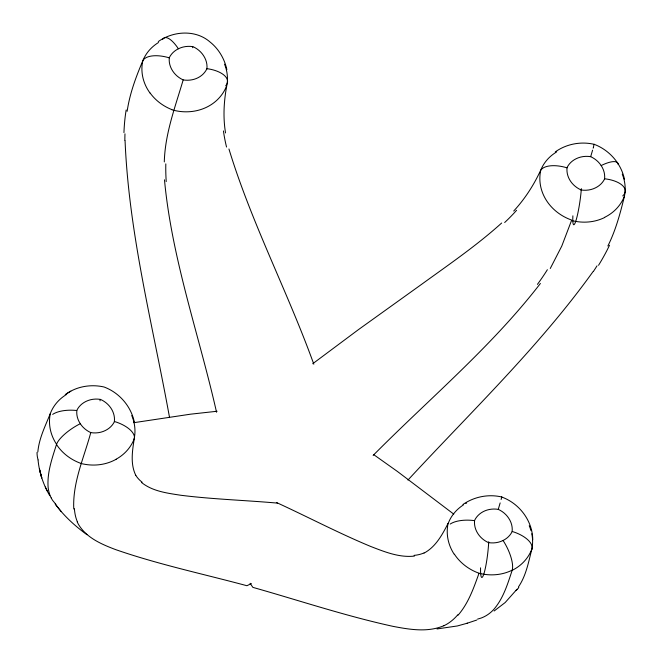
<?xml version="1.0" encoding="UTF-8"?>
<svg xmlns="http://www.w3.org/2000/svg" width="663" height="663" viewBox="0 0 663 663"><rect width="100%" height="100%" fill="white"/><g stroke="black" fill="none" stroke-linecap="round" stroke-linejoin="round"><path stroke-width="0.99" d="M164.3 161.938C165.029 133.545 175.272 106.818 183.179 79.908A23.313 20.586 18.2 0 0 206.831 68.919M37.841 451.926C39.034 438.392 45.291 426.036 50.297 413.621M501.775 496.985L501.775 497.001C488.474 493.86 474.128 496.711 462.923 504.502M594.156 144.319L594.189 144.327C580.871 141.227 566.442 143.937 555.296 151.877M127.155 111.301C129.675 93.806 135.874 77.148 142.752 60.955A47.048 40.41 12.6 0 1 158.515 42.49M531.776 533.723A46.94 40.592 23.8 0 1 531.867 549.055C528.535 561.975 526.132 575.675 518.466 586.896M622.259 174.129A46.965 40.385 21.9 0 1 624.389 196.389C620.278 213.337 615.703 230.318 607.88 245.99M501.12 499.521L501.767 497.043C519.386 503.432 532.571 520.82 532.754 539.732M593.435 147.219L593.949 144.807M593.36 147.476L593.17 148.156M592.598 150.153L590.675 156.683M500.151 502.919L498.261 509.366A23.313 20.586 18.2 0 0 474.609 520.356A23.164 20.454 18.2 0 0 477.957 533.732A23.164 20.454 18.2 0 0 488.416 542.599A23.13 20.429 18.2 0 0 503.051 540.486A23.23 20.512 18.2 0 0 512.126 531.643A23.122 20.412 18.2 0 0 508.72 518.234A23.147 20.437 18.2 0 0 498.261 509.366M114.417 421.668A23.147 20.437 18.2 0 1 105.376 430.502A23.122 20.412 18.2 0 1 90.765 432.608C84.019 457.735 72.466 482.473 73.775 509.01M114.367 421.66A23.313 20.586 18.2 0 0 100.494 399.399A23.164 20.454 18.2 0 0 85.917 401.446A23.164 20.454 18.2 0 0 76.867 410.273A23.13 20.429 18.2 0 0 80.289 423.707A24.117 7.558 -33.4 0 0 56.496 444.459C52.211 458.025 47.222 471.948 48.051 486.385A260.509 82.676 -33.4 0 0 51.208 497.921M571.556 220.439L561.785 246.064L550.265 268.498M501.493 497.606L501.742 496.977M478.951 573.454C473.689 588.064 468.426 603.264 458.083 615.181M513.726 211.016C525.146 198.643 534.337 184.281 541.257 168.966A46.94 40.294 14.7 0 1 556.721 151.86M593.145 271.482C538.845 347.155 470.954 411.839 407.944 480.062M540.395 283.466C491.457 346.948 429.301 398.712 373.128 455.431M516.941 589.308L505.165 602.543L494.126 611.004M501.651 223.025C476.647 245.575 448.785 264.628 421.569 284.352L358.401 329.66L312.745 363.722M158.291 41.554C173.283 30.921 195.668 29.412 210.038 42.001C218.707 48.888 224.533 58.858 226.87 69.632M66.847 393.549C77.571 386.181 91.419 384.126 104.016 386.985C119.241 392.612 131.001 406.212 134.34 422.091M65.239 394.502L70.817 391.187M424.096 553.083C435.74 546.876 442.312 534.66 448.105 523.347A46.94 42.515 13.6 0 0 454.221 554.293M116.182 459.268L114.525 460.139A46.94 42.44 22.9 0 1 81.242 463.545M251.385 583.589L246.901 585.719C203.102 573.926 158.548 564.503 115.644 549.61C101.837 544.373 86.886 538.049 78.806 524.939A245.716 90.649 -31.8 0 1 77.215 521.905M443.845 625.723C427.701 632.626 409.593 629.527 392.96 626.344C345.572 615.993 299.494 600.554 252.868 587.368L250.092 583.291M476.772 620.029L466.785 623.361M467.407 623.179L457.337 625.963L437.016 628.947M477.542 619.126L480.899 618.123A250.838 86.687 63.8 0 0 483.94 616.839A260.509 90.052 63.7 0 0 494.01 609.173C503.432 598.109 507.692 583.888 512.151 570.337A24.117 8.428 63.7 0 0 503.068 540.502M133.818 422.687L190.521 414.184L217.108 411.259M414.425 556.091C399.259 557.798 384.606 551.831 370.741 546.478C338.677 533.176 307.947 516.958 276.413 502.488M277.441 503.109C245.194 500.242 212.773 499.289 180.634 495.236C167.167 493.139 152.548 491.341 141.567 482.515M171.858 109.71L173.797 110.423M594.189 144.31C609.28 150.029 621.107 163.355 624.447 179.201M373.642 454.594L397.46 471.492L453.774 514.14M86.961 534.693C75.018 526.024 63.946 515.971 55.22 504.013L61.253 511.645M55.775 504.236L52.75 500.54A250.838 79.635 -33.3 0 1 51.2 497.93M150.07 93.118L148.993 91.569A46.94 42.15 11.9 0 1 142.736 60.955M38.056 460.072C39.25 472.636 43.41 484.819 49.775 495.709M45.275 486.998L47.404 491.184M135.791 475.338C130.188 463.976 132.36 450.757 134.257 438.749L133.553 440.481A46.94 42.457 22.4 0 1 116.133 459.194M313.814 364.202C287.626 291.654 251.426 222.851 228.942 148.984M216.544 412.237C199.107 334.981 171.841 259.092 164.482 179.814M169.488 417.242C152.855 325.483 128.912 234.13 125.058 140.606M225.536 132.94C222.959 117.384 223.837 101.447 226.729 85.999A46.94 40.211 22 0 0 224.542 64.17M580.945 189.875A23.313 20.586 18.2 0 1 567.064 167.606M580.921 189.95A23.164 20.454 18.2 0 0 595.523 187.828A23.164 20.454 18.2 0 0 604.573 179.002A23.13 20.429 18.2 0 0 601.15 165.559A23.23 20.512 18.2 0 0 590.683 156.675A23.122 20.412 18.2 0 0 576.072 158.772A23.147 20.437 18.2 0 0 567.022 167.606M581.36 188.657A24.175 2.776 -81.8 0 1 576.006 220.481A24.175 2.776 -81.8 0 1 572.882 215.84M540.519 170.59A24.141 11.329 16.5 0 1 566.948 167.814M604.623 178.786A24.191 11.437 3 0 1 622.739 195.933M601.175 165.551A24.117 7.558 -33.4 0 1 618.189 164.457M571.697 220.091A47.015 41.976 14.1 0 1 540.676 170.631M604.706 217.481A46.94 42.117 25 0 1 571.547 220.506M516.568 210.304A157.711 47.719 -27.1 0 1 504.667 222.519M547.373 269.7A156.808 50.371 -40.2 0 1 537.411 284.386M624.347 196.381A46.974 42.067 22.7 0 1 604.615 217.331M609.488 245.269A253.026 86.836 -36.2 0 1 598.548 265.283M597.015 265.838A244.697 82.162 -36.9 0 1 593.451 271.374M206.906 68.952A23.164 20.454 18.2 0 0 203.483 55.543A23.164 20.454 18.2 0 0 193.024 46.675A23.13 20.429 18.2 0 0 178.388 48.789A23.23 20.512 18.2 0 0 169.314 57.631A23.122 20.412 18.2 0 0 172.72 71.04A23.147 20.437 18.2 0 0 183.179 79.908M206.972 68.67A24.175 11.544 4.6 0 1 225.71 85.734M192.751 46.841A24.191 2.238 -84.1 0 1 192.693 47.711M162.617 39.482A24.117 8.428 63.7 0 1 178.372 48.764M142.686 60.938A24.183 11.329 16.5 0 1 169.256 57.847M226.589 85.95A47.015 42.192 21.1 0 1 173.814 110.307M166.214 181.604A157.711 56.786 70.1 0 1 165.816 163.869M226.539 147.029A156.808 52.369 56.9 0 1 223.456 130.951M123.948 132.617A254.202 97.022 66.6 0 1 126.169 109.959M124.851 140.374A245.716 91.9 67.3 0 1 124.967 133.81M171.891 109.627A46.94 42.067 11.9 0 1 150.161 93.069M100.13 399.864A24.175 1.898 -82.9 0 1 100.038 400.858M114.467 421.511A24.141 11.329 16.5 0 1 134.382 438.782M52.667 414.375A24.191 10.666 3.3 0 1 76.8 410.521M90.756 432.599A23.23 20.512 18.2 0 1 80.281 423.715M131.755 415.535A47.015 40.982 22 0 1 134.166 438.724M142.097 482.167A157.711 60.93 -29.1 0 1 135.799 475.338M56.628 444.384A46.965 42.415 13.8 0 1 50.289 413.621A46.974 40.799 14.2 0 1 66.698 394.352M81.242 463.512A47.048 42.556 11.9 0 1 56.479 444.467M38.106 459.815A253.026 66.051 -34.1 0 1 37.045 452.415M77.372 521.814A254.202 93.425 -32.6 0 1 74.413 508.662M450.202 524.052A24.175 10.666 4.9 0 1 474.443 520.637M488.714 541.729A24.191 3.008 -83.2 0 1 483.957 573.603A24.191 3.008 -83.2 0 1 480.567 567.826M512.168 531.469A24.183 11.362 16.5 0 1 531.966 549.08M448.229 523.389A47.015 40.766 15.6 0 1 463.42 504.908M465.807 503.482A47.015 40.766 15.6 0 1 466.628 503.035M424.005 552.934A156.808 66.375 58.8 0 1 414.068 555.37M512.076 570.213A46.965 42.125 24.2 0 1 478.993 573.238M479.034 573.238A46.974 42.208 14.5 0 1 454.395 554.202M531.883 549.055A47.048 42.482 24.9 0 1 512.159 570.346M457.826 614.75A253.026 101.149 62.8 0 1 447.111 624.016A244.697 98.033 62 0 1 443.854 625.739M529.231 525.759A46.94 40.592 23.8 0 1 531.022 530.715M518.814 587.542A254.202 75.11 64.5 0 1 516.013 590.534M40.526 473.249L39.399 468.907L41.769 478.04L40.526 473.249"/></g></svg>
